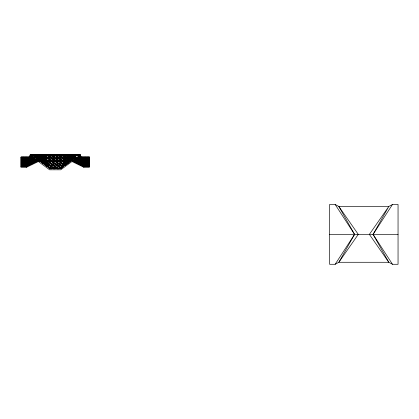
<?xml version="1.0" encoding="UTF-8"?>
<svg xmlns="http://www.w3.org/2000/svg" width="419" height="419" viewBox="0 0 419 419"><rect width="100%" height="100%" fill="white"/><g stroke="black" fill="none" stroke-linecap="round" stroke-linejoin="round"><path stroke-width="0.31" stroke-dasharray="2.1 1.57" d="M34.059 157.235L34.332 155.962M34.243 157.23L34.515 155.978M34.756 155.999L34.494 157.23L76.206 157.282M34.547 157.827L34.939 156.02M34.897 157.371L35.17 156.088M35.081 157.366L35.353 156.109M35.201 157.973L35.594 156.13M35.39 157.958L35.777 156.146M35.641 157.937L36.024 156.167M35.783 158.131L36.191 156.235M36.039 158.104L36.301 156.874M36.097 158.691L36.49 156.874M36.353 158.649L36.736 156.879M36.484 158.906L37.029 156.366M36.741 158.853L37.275 156.381M36.94 158.817L37.459 156.397M37.197 158.77L37.7 156.418M37.322 159.052L37.872 156.497M37.579 158.995L38.113 156.512M38.297 156.523L37.647 159.555L73.744 159.576M38.543 156.544L37.909 159.477L41.13 159.492L41.79 156.423L44.278 164.478M37.988 159.99L38.726 156.554M38.286 159.759L38.957 156.643M38.354 160.294L39.14 156.654M38.627 160.184L39.381 156.664M38.71 160.666L39.564 156.68M38.983 160.535L39.795 156.769M39.192 160.43L40.109 156.172L41.402 156.13M39.47 160.299L40.35 156.208L42.329 162.619M39.952 160.063L40.769 156.271L43.209 164.169M40.161 159.964L40.947 156.297L43.241 163.714M40.643 159.728L41.366 156.36L43.77 164.117M40.921 159.592L41.607 156.397L43.875 163.714M41.408 159.356L42.026 156.46L44.587 164.725L66.773 164.714M42.581 158.785L43.047 156.612L45.844 165.641M43.34 158.413L43.707 156.711L46.844 166.846L63.882 166.846M44.032 158.078L44.309 156.8L47.394 166.772M44.519 157.843L44.728 156.863L47.918 167.171M45.001 157.607L45.147 156.926L48.431 167.537M45.278 157.471L45.388 156.963L48.918 168.38L61.808 168.38M60.912 168.438L64.432 157.067L68.831 156.407L68.836 163.195M61.478 168.145L64.919 157.025L75.98 157.235M61.96 167.328L65.16 156.989L65.238 157.371L76.132 157.371M61.991 167.778L65.338 156.963L65.448 157.471M62.489 166.909L65.579 156.926L65.725 157.607M62.515 167.38L65.757 156.9L65.935 157.706L75.525 157.706M62.808 167.171L65.998 156.863L66.207 157.843M63.028 167.013L66.176 156.837L66.417 157.942L75.43 157.942M63.332 166.772L66.417 156.8L66.694 158.078M63.552 166.615L66.6 156.774L66.899 158.178L74.032 158.178M64.034 165.804L66.836 156.737L67.176 158.314L73.582 158.314M64.065 166.249L67.019 156.711L67.386 158.413M64.563 165.385L67.26 156.675L67.663 158.55L74.111 158.55M64.783 165.238L67.438 156.648L67.868 158.649L73.618 158.649M64.882 165.641L67.679 156.612L68.145 158.785M65.102 165.489L67.857 156.586L68.355 158.885L73.503 158.885M65.411 165.243L68.098 156.549L68.632 159.021L73.074 159.021M65.631 165.086L68.276 156.523L68.836 159.12L73.377 159.12M66.108 164.279L68.517 156.486L69.114 159.257L72.953 159.257M66.139 164.725L68.7 156.46L69.324 159.356M66.637 163.86L68.936 156.423L69.596 159.492L72.822 159.492L72.058 155.957L70.465 161.111M66.857 163.714L69.119 156.397L69.805 159.592M66.956 164.117L69.36 156.36L70.083 159.728M67.176 163.965L69.538 156.334L70.287 159.828L72.22 159.828M67.485 163.714L69.779 156.297L70.565 159.964M67.705 163.562L69.957 156.271L70.774 160.063M67.993 163.358L70.198 156.235L71.052 160.194L72.33 160.194M68.397 162.619L70.376 156.208L71.256 160.299M68.522 162.949L70.617 156.172L71.534 160.43M68.742 162.797L70.801 156.146L71.743 160.535M69.03 162.593L71.036 156.109L71.895 160.1M69.25 162.441L71.22 156.083L72.099 160.184M69.559 162.19L71.46 156.046L72.241 159.686M69.779 162.038L71.639 156.02L72.445 159.759M70.067 161.834L71.879 155.983L72.738 159.99M70.596 161.425L72.298 155.92L72.948 158.948M70.816 161.273L72.477 155.889L73.147 158.995M71.104 161.074L72.717 155.858L73.267 158.413M71.324 160.922L72.901 155.826L73.529 158.77M71.633 160.66L73.136 155.795L73.791 158.817M71.848 160.514L73.136 156.36M72.141 160.315L73.383 156.303M72.529 159.608L73.393 156.821M72.67 159.901L73.603 156.879M73.068 159.168L73.796 156.816M73.524 158.429L74.048 156.732M73.561 158.864L74.242 156.675M74.079 157.942L74.446 156.743M74.1 158.413L74.64 156.675M74.383 158.251L74.896 156.586M74.645 157.947L75.032 156.701M74.739 158.382L75.294 156.601M74.959 158.241L75.488 156.528L75.472 158.298M75.242 158.052L75.745 156.434M75.876 156.565L75.3 158.429L36.081 158.429M37.406 155.763L38.878 160.514L45.922 157.067L49.437 168.438M39.449 160.996L45.922 157.848L37.747 156.622M73.231 156.528L64.432 157.848L71.492 161.278M33.614 156.13L36.207 156.13M44.65 156.13L47.897 156.13M48.546 156.13L64.128 156.13M66.726 156.13L68.674 156.13M71.921 156.13L73.22 156.13M33.839 156.297L36.448 156.297M40.36 156.297L41.67 156.297M44.278 156.297L48.19 156.297M48.84 156.297L65.799 156.297M66.453 156.297L68.407 156.297M71.67 156.297L73.624 156.297M33.483 156.512L36.097 156.512M40.015 156.512L41.324 156.512M44.587 156.512L47.855 156.512M48.504 156.512L64.18 156.512M66.794 156.512L68.753 156.512M72.016 156.512L73.325 156.512M34.348 156.68L75.734 156.68M33.997 156.9L76.08 156.9M33.756 157.067L75.954 157.067M34.861 157.135L45.99 157.052L49.662 168.925M75.865 157.135L64.736 157.052L61.064 168.925L50.296 168.925M34.746 157.235L45.807 157.025L49.437 168.763M34.594 157.371L45.488 157.371L45.566 156.989L49.065 168.014M34.746 157.444L76.635 157.444M34.683 157.607L76.337 157.664M35.201 157.706L44.796 157.706L44.969 156.9L48.211 167.38M34.777 157.843L76.117 157.827M35.301 157.942L44.309 157.942L44.55 156.837L47.698 167.013M34.877 158.078L75.818 158.047M36.05 158.178L43.827 158.178L44.126 156.774L47.363 167.228M36.437 158.209L73.639 158.209M35.866 158.314L43.55 158.314L43.89 156.737L46.881 166.406M35.971 158.55L43.068 158.55L43.466 156.675L46.357 166.008M75.074 158.592L36.296 158.592L35.306 155.449M35.83 158.649L42.858 158.649L43.288 156.648L45.943 165.238M37.239 158.811L74.781 158.811L74.739 156.486M37.223 158.885L42.371 158.885L42.869 156.586L45.624 165.489M37.469 158.974L74.556 158.974M37.013 159.021L42.099 159.021L42.628 156.549L45.32 165.243M37.349 159.12L41.89 159.12L42.45 156.523L45.289 165.699M37.118 159.194L74.263 159.194M37.773 159.257L41.612 159.257L42.209 156.486L44.807 164.882M37.485 159.356L74.037 159.356M37.396 159.728L73.519 159.739M38.506 159.828L40.439 159.828L41.188 156.334L43.55 163.965M38.155 159.958L73.225 159.958M38.009 160.063L73 160.121M38.396 160.194L39.674 160.194L40.528 156.235L42.733 163.358M38.679 160.341L72.707 160.341M38.888 160.503L72.482 160.503M72.183 160.723L38.543 160.723L38.579 155.941M39.412 160.891L71.963 160.891M39.061 161.106L71.665 161.106M39.281 161.273L71.445 161.273M40.224 161.488L71.146 161.488M40.449 161.655L70.926 161.655M40.748 161.87L70.628 161.87M40.973 162.038L70.408 162.038M40.617 162.253L70.109 162.253M41.486 162.42L69.889 162.42M41.361 162.802L69.371 162.802M42.309 163.022L69.072 163.022M42.518 163.185L68.847 163.185M42.172 163.405L68.554 163.405M43.047 163.567L68.328 163.567M42.691 163.787L68.035 163.787M44.194 163.949L67.81 163.949M43.854 164.169L67.517 164.169M44.079 164.332L67.291 164.332M44.377 164.552L66.998 164.552M44.252 164.934L66.48 164.934M45.111 165.096L66.254 165.096M44.77 165.316L65.956 165.316M44.99 165.479L65.736 165.479M45.938 165.699L65.437 165.699M46.148 165.861L65.217 165.861M46.446 166.081L64.919 166.081M46.671 166.243L64.699 166.243M46.326 166.463L64.4 166.463L64.406 156.02M47.2 166.631L64.18 166.631M47.069 167.013L63.662 167.013M48.002 167.228L63.363 167.228M48.232 167.396L63.143 167.396M48.531 167.61L62.845 167.61M48.735 167.778L62.62 167.778M48.4 167.993L62.326 167.993M49.264 168.16L62.101 168.16M49.143 168.543L61.583 168.543M50.065 168.763L61.289 168.763M49.62 169.035L60.074 169.035M40.266 156.219L45.922 157.067M33.976 156.057L37.118 156.528M64.432 157.067L71.492 160.503M40.109 156.172L42.204 162.949M39.925 156.146L41.989 162.797M39.69 156.109L41.696 162.593M39.506 156.083L41.654 163.022M39.266 156.046L41.167 162.19M39.087 156.02L41.135 162.64L69.591 162.64L69.57 156.329M38.847 155.983L40.659 161.834M38.668 155.957L40.439 161.682M38.428 155.92L40.13 161.425M38.249 155.889L39.915 161.273M38.009 155.858L39.622 161.074M39.58 161.488L37.83 155.826L37.841 160.21M37.59 155.795L39.093 160.66M37.171 155.732L38.585 160.315M37.333 156.821L38.37 160.168M36.746 155.669L38.056 159.901M36.93 156.816L37.841 159.754M36.678 156.732L37.375 158.995M36.484 156.675L37.333 159.409M36.28 156.743L36.835 158.539M35.73 155.512L36.626 158.413M35.489 155.48L36.516 158.801M35.07 155.418L35.987 158.382M35.772 158.241L34.887 155.386L34.892 158.031M34.646 155.355L35.484 158.052M34.468 155.323L35.426 158.429M34.227 155.292L34.95 157.628M34.222 155.821L34.735 157.486M34.128 156.266L34.452 157.308M33.819 155.816L34.201 157.046M33.541 156.208L33.871 157.282M75.42 155.449L75.834 157.371M75.001 155.512L75.394 157.355M74.818 155.543L75.336 157.958M74.577 155.575L75.085 157.937M74.671 156.868L74.943 158.131M74.158 155.638L74.687 158.104M73.98 155.669L74.498 158.083M73.739 155.7L74.247 158.057M73.561 155.732L74.105 158.272M73.32 155.763L73.849 158.235M74.001 156.465L74.001 158.372M73.262 155.774L73.262 159.932M72.524 155.884L72.524 160.477M71.785 155.978L71.785 161.022M71.047 156.104L71.047 161.561M70.308 156.219L70.308 162.106M68.098 156.004L68.098 163.74M67.359 155.988L67.359 164.285M66.621 155.978L66.621 164.829M65.883 156.596L65.883 165.374M65.144 156.58L65.144 165.919M63.667 156.009L63.667 167.003M62.929 155.999L62.929 167.548M62.195 155.988L62.195 168.092M61.457 155.978L61.457 168.637M60.718 156.015L60.718 169.035M59.98 156.015L59.98 169.035M59.241 156.015L59.241 169.035M58.503 156.015L58.503 169.035M57.764 156.015L57.764 169.035M57.026 156.015L57.026 169.035M56.287 156.015L56.287 169.035M55.554 156.015L55.554 169.035M54.816 156.015L54.816 169.035M54.077 156.015L54.077 169.035M53.339 156.015L53.339 169.035M52.6 156.015L52.6 169.035M51.862 156.015L51.862 169.035M51.123 156.015L51.123 169.035M50.385 156.015L50.385 169.035M49.652 156.004L49.652 168.915M48.913 156.015L48.913 168.37M48.175 156.586L48.175 167.825M47.436 156.601L47.436 167.281M46.698 156.612L46.698 166.741M45.959 155.988L45.959 166.196M45.221 155.999L45.221 165.652M44.482 156.664L44.482 165.107M43.744 156.559L43.744 164.562M43.01 156.575L43.01 164.018M42.272 156.497L42.272 163.473M41.533 156.381L41.533 162.928M40.795 155.994L40.795 162.383M40.056 156.161L40.056 161.844M39.318 156.051L39.318 161.299M37.108 155.721L37.108 158.948M36.369 156.601L36.369 159.12M35.631 155.501L35.631 158.576M34.154 155.276L34.154 157.486"/><path stroke-width="0.63" d="M27.23 164.793L26.879 166.416L21.139 166.416M28.607 160.409L27.366 166.186L21.139 166.186M29.985 156.02L27.848 165.95L21.139 165.95M28.817 165.479L31.106 154.821L31.278 155.365L79.453 155.365L79.62 154.821L81.909 165.479L89.587 165.479M29.299 165.243L31.53 154.883L31.797 155.748M29.786 165.007L31.676 156.203M30.268 164.772L32.106 156.229M30.755 164.536L32.514 156.334M32.813 156.968L31.236 164.3L31.2 154.716M31.724 164.065L33.221 157.099M32.205 163.829L33.52 157.712M33.923 157.869L32.692 163.593L32.677 156.889M33.174 163.358L34.227 158.455M33.656 163.122L34.62 158.649M34.934 159.199L34.143 162.886L34.154 158.445M34.625 162.651L35.39 159.115M35.112 162.415L35.772 159.335M36.228 159.236L35.594 162.179L35.631 159.136M36.081 161.944L36.479 160.089M36.563 161.708L36.945 159.948M37.05 161.477L37.312 160.236M78.934 155.748L79.201 154.883L81.427 165.243M20.95 166.511L26.502 166.511L30.205 154.716L80.28 154.721L80.809 157.193M29.272 157.067L20.95 157.067L20.95 167.286L26.502 167.286L30.205 155.491L80.149 155.491L83.847 167.286L89.404 167.286L89.404 157.067L80.438 157.067M335.153 264.284L354.568 234.378L338.851 206.483L335.153 204.477L329.596 204.477L329.596 264.284L335.153 264.284L338.851 262.278L358.271 234.378L338.851 206.483L388.795 206.483L392.498 204.477L398.05 204.477L398.05 264.284L392.498 264.284L388.795 262.278L369.38 234.378L388.795 206.483L373.078 234.378L388.795 262.278L338.851 262.278L354.568 234.378L335.153 204.477M392.498 204.477L373.078 234.378L392.498 264.284M30.461 154.763L30.467 164.677M79.097 155.491L80.149 154.716L83.847 166.511L89.404 166.511M26.502 166.511L37.684 161.074M26.502 167.286L38.862 161.278M78.892 155.679L80.149 155.491L60.729 169.81L49.62 169.81L30.205 155.491L31.462 155.679M21.139 157.135L29.634 157.135M80.443 157.135L89.587 157.135M21.139 157.235L29.56 157.235M80.516 157.235L89.587 157.235M21.139 157.371L29.466 157.371M80.621 157.371L89.587 157.371M21.139 157.471L29.618 157.471M80.453 157.471L89.587 157.471M21.139 157.706L29.45 157.706M80.637 157.706L89.587 157.706M21.139 157.942L29.503 157.942M81.223 157.942L89.587 157.942M21.139 158.178L28.916 158.178M81.16 158.178L89.587 158.178M21.139 158.413L28.974 158.413M81.097 158.413L89.587 158.413M21.139 158.649L28.801 158.649M81.286 158.649L89.587 158.649M21.139 158.885L28.859 158.885M81.223 158.885L89.587 158.885M21.139 159.12L28.921 159.12M81.16 159.12L89.587 159.12M21.139 159.356L28.984 159.356M81.092 159.356L89.587 159.356M21.139 159.592L29.435 159.592M81.291 159.592L89.587 159.592M21.139 159.828L28.859 159.828M81.228 159.828L89.587 159.828M21.139 160.063L28.921 160.063M81.805 160.063L89.587 160.063M21.139 160.299L28.995 160.299M81.731 160.299L89.587 160.299M21.139 160.535L28.785 160.535M81.302 160.535L89.587 160.535M21.139 160.77L28.853 160.77M81.873 160.77L89.587 160.77M21.139 161.006L28.927 161.006M81.799 161.006L89.587 161.006M21.139 161.242L28.073 161.242M82.024 161.242L89.587 161.242M21.139 161.477L28.136 161.477M81.951 161.477L89.587 161.477M21.139 161.708L28.209 161.708M81.878 161.708L89.587 161.708M21.139 161.944L28.283 161.944M82.443 161.944L89.587 161.944M21.139 162.179L28.052 162.179M82.045 162.179L89.587 162.179M21.139 162.415L28.125 162.415M82.601 162.415L89.587 162.415M21.139 162.651L27.56 162.651M82.522 162.651L89.587 162.651M21.139 162.886L27.638 162.886M82.438 162.886L89.587 162.886M21.139 163.122L28.026 163.122M82.077 163.122L89.587 163.122M21.139 163.358L28.104 163.358M82.622 163.358L89.587 163.358M21.139 163.593L27.554 163.593M82.527 163.593L89.587 163.593M21.139 163.829L27.649 163.829M82.428 163.829L89.587 163.829M21.139 164.065L27.366 164.065M82.742 164.065L89.587 164.065M21.139 164.3L27.45 164.3M82.648 164.3L89.587 164.3M21.139 164.536L27.549 164.536M83.177 164.536L89.587 164.536M21.139 164.772L27.659 164.772M83.067 164.772L89.587 164.772M21.139 165.007L27.314 165.007M83.412 165.007L89.587 165.007M21.139 165.243L26.79 165.243M83.308 165.243L89.587 165.243M21.139 165.479L26.895 165.479M21.139 165.715L28.335 165.715L30.687 154.758L80.039 154.758L82.396 165.715L89.587 165.715M80.747 156.02L82.878 165.95L89.587 165.95M89.587 166.186L83.36 166.186L82.119 160.409M89.587 166.416L83.847 166.416L83.496 164.793M329.596 234.378L398.05 234.378M31.462 154.904L30.205 154.716L31.252 155.491M72.078 160.786L83.847 166.511M72.078 161.566L83.847 167.286M78.913 155.575L80.94 165.007M78.62 156.229L80.458 164.772M78.212 156.334L79.971 164.536M77.913 156.968L79.49 164.3M77.51 157.099L79.002 164.065M77.075 157.099L78.521 163.829M76.808 157.869L78.039 163.593M76.499 158.455L77.552 163.358M75.97 158.01L77.07 163.122M75.661 158.586L76.583 162.886M75.211 158.523L76.101 162.651M74.823 158.722L75.614 162.415M74.498 159.236L75.132 162.179M74.116 159.471L74.645 161.944M73.786 159.948L74.163 161.708M73.414 160.236L73.681 161.477M72.943 160.063L73.194 161.242M89.493 157.067L89.493 166.511M88.755 157.067L88.755 166.511M88.016 157.067L88.016 166.511M87.283 157.067L87.283 166.511M86.544 157.067L86.544 166.511M85.806 157.067L85.806 166.511M85.067 157.067L85.067 166.511M84.329 157.067L84.329 166.511M83.591 157.067L83.591 166.296M82.852 157.067L82.852 165.934M82.114 157.067L82.114 165.578M81.38 157.067L81.38 165.217M80.642 155.69L80.642 164.861M79.903 154.716L79.903 164.499M79.165 154.716L79.165 164.143M78.426 154.716L78.426 155.653M78.426 156.256L78.426 163.782M77.688 157.031L77.688 163.426M76.949 154.716L76.949 155.962M76.949 157.183L76.949 163.064M76.211 154.716L76.211 155.931M76.211 158.403L76.211 162.708M75.472 154.716L75.472 155.91M75.472 158.581L75.472 162.347M74.739 154.716L74.739 155.894M74.739 159.414L74.739 161.991M74.001 154.716L74.001 155.884M74.001 159.246L74.001 161.629M73.262 160.048L73.262 161.273M71.047 154.716L71.047 155.962M70.308 154.716L70.308 155.947M69.57 154.716L69.57 155.936M65.883 154.716L65.883 155.968M65.144 154.716L65.144 155.957M48.175 154.716L48.175 155.962M47.436 154.716L47.436 155.973M43.744 154.716L43.744 155.947M43.01 154.716L43.01 155.957M42.272 154.716L42.272 155.968M39.318 154.716L39.318 155.91M38.579 154.716L38.579 155.92M37.841 154.716L37.841 155.936M37.108 154.716L37.108 155.952M37.108 160.173L37.108 161.446M36.369 159.948L36.369 161.807M34.892 154.716L34.892 155.821M34.892 158.633L34.892 162.525M34.154 154.716L34.154 155.826M33.415 154.716L33.415 155.831M33.415 157.654L33.415 163.242M32.677 154.716L32.677 155.837M31.938 154.716L31.938 155.858M31.938 156.235L31.938 163.96M29.728 156.837L29.728 165.034M28.99 157.067L28.99 165.395M28.251 157.067L28.251 165.751M27.513 157.067L27.513 163.525M27.513 163.892L27.513 166.113M26.774 157.067L26.774 166.469M26.036 157.067L26.036 166.511M25.297 157.067L25.297 166.511M24.564 157.067L24.564 166.511M23.825 157.067L23.825 166.511M23.087 157.067L23.087 166.511M22.348 157.067L22.348 166.511M21.61 157.067L21.61 166.511"/></g></svg>
